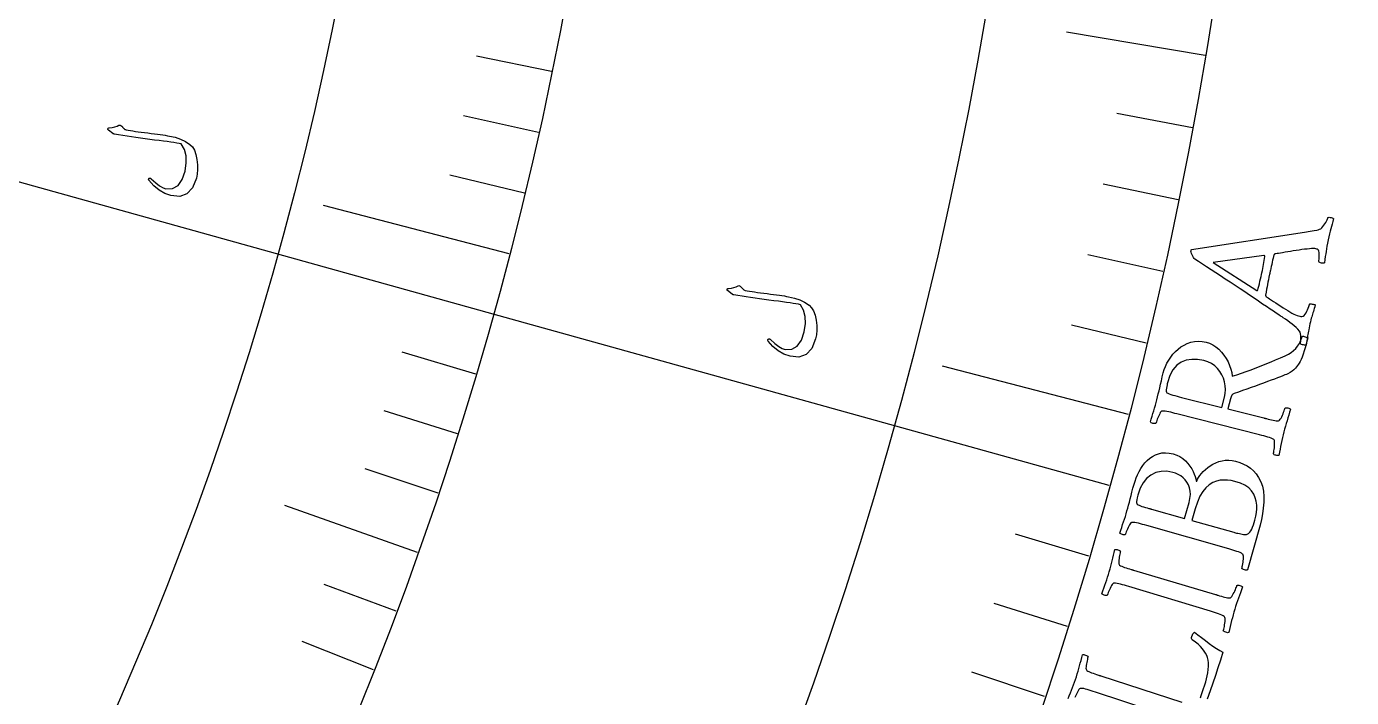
# Model space of a CAD drawing. Header units: millimetres. Extents: x -82 to 82, y -82 to 107.
# Drawn here: x 46.43 to 66.94, y -20.87 to -10.48 of the extents above; entities that cross this region are included whole.
import ezdxf

# ---------------------------------------------------------------- set-up
doc = ezdxf.new("R2010")
doc.units = ezdxf.units.MM
for name, color, linetype in [('ENGRAVE', 7, 'Continuous'), ('ENGRAVE_FINE', 8, 'Continuous'), ('TEXT', 5, 'Continuous')]:
    doc.layers.add(name, color=color, linetype=linetype)

msp = doc.modelspace()

# ---------------------------------------------------------------- linework, layer by layer
at = {"layer": 'ENGRAVE'}
for points in [[(64.6709, -10.9268), (62.5233, -10.5639)], [(53.649, -14.9294), (44.1114, -12.2753)], [(53.9001, -13.9957), (51.0254, -13.2492)], [(63.1866, -17.5835), (53.649, -14.9294)], [(63.4823, -16.4838), (60.6077, -15.7373)], [(52.4818, -18.6215), (50.4292, -17.8932)]]:
    msp.add_lwpolyline(points, dxfattribs=at)
for radius in [80.85, 80.85, 78.6844, 74.6625, 74.6625, 71.4862, 65.5875, 65.5875, 62.1225, 55.6875, 55.6875, 52.2225]:
    msp.add_circle((0, 0), radius, dxfattribs=at)
at = {"layer": 'ENGRAVE_FINE'}
for points in [[(54.555, -11.1735), (53.3912, -10.9351)], [(54.3532, -12.1174), (53.1936, -11.8589)], [(64.472, -12.0448), (63.3042, -11.8267)], [(54.1348, -13.0582), (52.98, -12.7797)], [(64.2537, -13.1599), (63.0899, -12.9215)], [(64.0159, -14.2716), (62.8564, -14.0131)], [(63.7588, -15.3797), (62.6039, -15.1011)], [(53.3815, -15.8591), (52.2427, -15.5208)], [(53.0978, -16.7846), (51.965, -16.4265)], [(52.7979, -17.7055), (51.6715, -17.3277)], [(62.8716, -18.6785), (61.7328, -18.3402)], [(52.1496, -19.5324), (51.0371, -19.1157)], [(62.5374, -19.7685), (61.4047, -19.4104)], [(51.8015, -20.4379), (50.6964, -20.0018)], [(62.1841, -20.8531), (61.0578, -20.4754)]]:
    msp.add_lwpolyline(points, dxfattribs=at)
at = {"layer": 'TEXT'}
for points in [[(47.6969, -12.0805), (47.6922, -12.076), (47.6892, -12.0711), (47.6881, -12.0656), (47.6887, -12.0597), (47.6912, -12.0542), (47.6955, -12.0501), (47.7016, -12.0474), (47.7095, -12.0461), (47.7551, -12.0401), (47.7953, -12.0315), (47.8301, -12.0203), (47.8596, -12.0066), (47.8699, -12.003), (47.8805, -12.0038), (47.8914, -12.0093), (47.9026, -12.0193), (47.9077, -12.0252), (47.9126, -12.0308), (47.9174, -12.0361), (47.922, -12.0412), (47.9264, -12.0459), (47.9303, -12.0503), (47.9338, -12.0544), (47.937, -12.0582), (47.9428, -12.0646), (47.9503, -12.07), (47.9595, -12.0745), (47.9704, -12.0779), (48.0022, -12.0837), (48.0369, -12.0894), (48.0746, -12.0953), (48.1154, -12.1011), (48.1591, -12.1071), (48.2057, -12.1134), (48.2553, -12.1199), (48.3078, -12.1267), (48.3603, -12.1327), (48.4097, -12.1387), (48.4558, -12.1447), (48.4986, -12.1507), (48.5383, -12.1566), (48.5751, -12.1624), (48.6089, -12.1681), (48.6398, -12.1736), (48.7302, -12.1937), (48.8134, -12.2223), (48.8894, -12.2595), (48.9582, -12.3054), (48.996, -12.3428), (49.0267, -12.3937), (49.0504, -12.4581), (49.0669, -12.536), (49.076, -12.6183), (49.0778, -12.694), (49.0723, -12.7629), (49.0595, -12.8252), (48.9982, -12.9733), (48.9116, -13.0679), (48.8001, -13.1089), (48.6638, -13.0964), (48.5689, -13.0624), (48.4807, -13.0115), (48.3992, -12.9437), (48.3243, -12.8591), (48.3202, -12.8531), (48.3182, -12.8474), (48.3183, -12.8421), (48.3205, -12.837), (48.3241, -12.832), (48.3281, -12.8285), (48.3323, -12.8265), (48.3369, -12.826), (48.3434, -12.8266), (48.3493, -12.8284), (48.3546, -12.8315), (48.3594, -12.8358), (48.4289, -12.8984), (48.4898, -12.9451), (48.5422, -12.9758), (48.5861, -12.9906), (48.6903, -12.9861), (48.7748, -12.9388), (48.8395, -12.8486), (48.8841, -12.7155), (48.9025, -12.5898), (48.8986, -12.478), (48.8724, -12.3803), (48.824, -12.2967), (48.7921, -12.2901), (48.7546, -12.2833), (48.7116, -12.2761), (48.663, -12.2686), (48.6087, -12.2608), (48.5485, -12.2529), (48.4825, -12.2448), (48.4107, -12.2365), (48.3368, -12.2271), (48.2642, -12.2176), (48.1928, -12.2078), (48.1226, -12.1979), (48.0538, -12.1876), (47.9862, -12.177), (47.9199, -12.166), (47.855, -12.1546), (47.7918, -12.1461), (47.7849, -12.1439), (47.7786, -12.1413), (47.7729, -12.1381), (47.7678, -12.1343)], [(65.8775, -14.9872), (65.8732, -14.9843), (65.8603, -14.9756), (65.8387, -14.961), (65.8086, -14.9407), (65.771, -14.9154), (65.7272, -14.8861), (65.6772, -14.8527), (65.621, -14.8154), (65.56, -14.7749), (65.4958, -14.7318), (65.4282, -14.6862), (65.3573, -14.6381), (65.2842, -14.5887), (65.21, -14.5388), (65.1346, -14.4886), (65.058, -14.4379), (64.9817, -14.3877), (64.9069, -14.3384), (64.8338, -14.2902), (64.7622, -14.243), (64.6935, -14.1978), (64.6291, -14.1553), (64.5689, -14.1156), (64.5129, -14.0786), (64.5019, -14.068), (64.4908, -14.0536), (64.4798, -14.0354), (64.4687, -14.0135), (64.4594, -13.9913), (64.4533, -13.9725), (64.4506, -13.9569), (64.4513, -13.9447), (64.452, -13.9419), (64.4527, -13.9398), (64.4535, -13.9383), (64.4544, -13.9374), (64.4555, -13.9366), (64.457, -13.9352), (64.4587, -13.9333), (64.4607, -13.9309), (66.2072, -13.6616), (66.2934, -13.6475), (66.3578, -13.6366), (66.4006, -13.629), (66.4217, -13.6246), (66.4402, -13.6183), (66.4583, -13.6081), (66.4759, -13.5939), (66.4932, -13.5757), (66.5093, -13.5554), (66.5237, -13.5348), (66.5364, -13.5138), (66.5473, -13.4924), (66.5562, -13.4727), (66.563, -13.4569), (66.5675, -13.4449), (66.5699, -13.4367), (66.5797, -13.4332), (66.5914, -13.4321), (66.6048, -13.4334), (66.6199, -13.437), (66.6342, -13.4416), (66.6452, -13.4454), (66.653, -13.4486), (66.6574, -13.4511), (66.6455, -13.4948), (66.6342, -13.5361), (66.6235, -13.5751), (66.6135, -13.6117), (66.6037, -13.6491), (66.5938, -13.69), (66.5837, -13.7346), (66.5734, -13.7829), (66.5632, -13.8338), (66.5544, -13.8804), (66.5471, -13.9227), (66.5413, -13.9605), (66.5358, -13.9984), (66.5296, -14.0409), (66.5226, -14.0879), (66.5148, -14.1394), (66.5063, -14.1432), (66.4959, -14.1448), (66.4835, -14.1441), (66.4691, -14.1411), (66.4551, -14.1366), (66.4437, -14.1312), (66.4349, -14.125), (66.4287, -14.1179), (66.4315, -14.1017), (66.4336, -14.0814), (66.4353, -14.0569), (66.4364, -14.0282), (66.4363, -13.9996), (66.4341, -13.9755), (66.4301, -13.9559), (66.424, -13.9408), (66.4178, -13.9338), (66.409, -13.9279), (66.3974, -13.923), (66.3833, -13.9192), (66.3666, -13.9171), (66.3446, -13.9164), (66.3172, -13.9173), (66.2845, -13.9197), (66.2478, -13.9232), (66.2088, -13.9277), (66.1673, -13.9331), (66.1234, -13.9394), (66.0786, -13.9461), (66.0343, -13.953), (65.9907, -13.96), (65.9476, -13.967), (65.9067, -13.9738), (65.8696, -13.98), (65.8362, -13.9856), (65.8067, -13.9905), (65.7824, -13.9945), (65.7651, -13.9974), (65.7547, -13.9991), (65.7513, -13.9997), (65.7508, -14), (65.7494, -14.0009), (65.747, -14.0024), (65.7438, -14.0046), (65.7404, -14.0071), (65.7378, -14.0098), (65.736, -14.0126), (65.7349, -14.0156), (65.7283, -14.0398), (65.7216, -14.0668), (65.7146, -14.0966), (65.7074, -14.1292), (65.7002, -14.1626), (65.6932, -14.1948), (65.6865, -14.2259), (65.68, -14.2557), (65.6784, -14.2635), (65.6767, -14.2712), (65.675, -14.2789), (65.6733, -14.2866), (65.6717, -14.2941), (65.6701, -14.3013), (65.6687, -14.308), (65.6673, -14.3144), (65.6576, -14.3589), (65.6489, -14.4001), (65.6412, -14.4378), (65.6343, -14.472), (65.6277, -14.507), (65.6207, -14.5466), (65.6131, -14.5911), (65.6051, -14.6402), (65.605, -14.642), (65.6054, -14.6444), (65.6063, -14.6472), (65.6077, -14.6505), (65.6091, -14.6537), (65.6101, -14.6559), (65.6108, -14.6573), (65.611, -14.6577), (65.6145, -14.66), (65.6251, -14.667), (65.6428, -14.6785), (65.6676, -14.6947), (65.6972, -14.7141), (65.7295, -14.7353), (65.7644, -14.7583), (65.8019, -14.7832), (65.8402, -14.8083), (65.8773, -14.8322), (65.9133, -14.8549), (65.9481, -14.8763), (65.9824, -14.8973), (66.014, -14.9152), (66.0432, -14.9298), (66.0698, -14.9412), (66.094, -14.9503), (66.1156, -14.9577), (66.1348, -14.9636), (66.1515, -14.9679), (66.1683, -14.9685), (66.1847, -14.9627), (66.2008, -14.9505), (66.2164, -14.9319), (66.2311, -14.9096), (66.2441, -14.8866), (66.2554, -14.8628), (66.2651, -14.8382), (66.273, -14.8155), (66.279, -14.7976), (66.2832, -14.7843), (66.2855, -14.7757), (66.2909, -14.7739), (66.2995, -14.7731), (66.3113, -14.7735), (66.3262, -14.775), (66.3416, -14.7774), (66.3546, -14.7805), (66.3652, -14.7843), (66.3735, -14.7888), (66.3655, -14.817), (66.3581, -14.843), (66.3511, -14.867), (66.3446, -14.8887), (66.3383, -14.9094), (66.3321, -14.9301), (66.3258, -14.9508), (66.3195, -14.9715), (66.313, -14.9939), (66.3062, -15.0196), (66.2989, -15.0488), (66.2913, -15.0814), (66.284, -15.1143), (66.2777, -15.1446), (66.2724, -15.1723), (66.2681, -15.1973), (66.2643, -15.221), (66.2605, -15.2447), (66.2566, -15.2684), (66.2528, -15.2921), (66.2486, -15.3174), (66.2436, -15.3458), (66.238, -15.3772), (66.2316, -15.4118), (66.2262, -15.4135), (66.2177, -15.4135), (66.2062, -15.4121), (66.1915, -15.4091), (66.1765, -15.4052), (66.1638, -15.401), (66.1533, -15.3965), (66.1452, -15.3917), (66.1481, -15.3751), (66.1505, -15.3532), (66.1522, -15.3261), (66.1533, -15.2937), (66.1524, -15.2613), (66.148, -15.234), (66.1402, -15.2118), (66.129, -15.1948), (66.1039, -15.1655), (66.0767, -15.1375), (66.0474, -15.1109), (66.0159, -15.0856), (65.9828, -15.061), (65.9488, -15.0364), (65.9137, -15.0119), (65.8775, -14.9872)], [(64.7934, -14.1303), (65.4695, -14.5648), (65.4699, -14.5647), (65.4711, -14.5647), (65.4731, -14.5647), (65.476, -14.5646), (65.4789, -14.5643), (65.481, -14.5637), (65.4825, -14.5627), (65.4832, -14.5614), (65.4914, -14.531), (65.5001, -14.4977), (65.5093, -14.4615), (65.5188, -14.4224), (65.528, -14.3837), (65.5361, -14.3491), (65.5431, -14.3185), (65.549, -14.2918), (65.5564, -14.2572), (65.5629, -14.2243), (65.5687, -14.193), (65.5737, -14.1633), (65.5784, -14.1338), (65.5834, -14.103), (65.5887, -14.0707), (65.5943, -14.0372), (65.5944, -14.0343), (65.5934, -14.0318), (65.5914, -14.0296), (65.5882, -14.0278), (65.585, -14.0264), (65.5827, -14.0254), (65.5813, -14.0248), (65.5808, -14.0246)], [(57.2795, -14.5677), (57.2748, -14.5632), (57.2719, -14.5582), (57.2707, -14.5527), (57.2714, -14.5467), (57.2739, -14.5412), (57.2782, -14.5371), (57.2843, -14.5344), (57.2922, -14.5331), (57.3378, -14.5271), (57.378, -14.5185), (57.4129, -14.5073), (57.4424, -14.4936), (57.4527, -14.49), (57.4633, -14.4908), (57.4742, -14.4963), (57.4853, -14.5063), (57.4905, -14.5123), (57.4954, -14.5179), (57.5002, -14.5232), (57.5048, -14.5283), (57.5091, -14.5331), (57.513, -14.5375), (57.5166, -14.5416), (57.5197, -14.5453), (57.5255, -14.5518), (57.533, -14.5572), (57.5422, -14.5617), (57.5531, -14.5652), (57.5848, -14.5709), (57.6196, -14.5768), (57.6573, -14.5826), (57.698, -14.5885), (57.7417, -14.5946), (57.7883, -14.6009), (57.8379, -14.6075), (57.8904, -14.6143), (57.943, -14.6203), (57.9923, -14.6264), (58.0384, -14.6325), (58.0812, -14.6385), (58.1209, -14.6445), (58.1577, -14.6504), (58.1915, -14.6561), (58.2224, -14.6616), (58.3127, -14.6819), (58.3959, -14.7106), (58.4718, -14.7479), (58.5406, -14.7939), (58.5783, -14.8313), (58.609, -14.8821), (58.6327, -14.9465), (58.6492, -15.0244), (58.6582, -15.1066), (58.66, -15.1822), (58.6545, -15.251), (58.6418, -15.3132), (58.5806, -15.4611), (58.4941, -15.5556), (58.3827, -15.5967), (58.2464, -15.5844), (58.1515, -15.5506), (58.0632, -15.4997), (57.9816, -15.432), (57.9066, -15.3475), (57.9025, -15.3415), (57.9005, -15.3358), (57.9006, -15.3305), (57.9028, -15.3254), (57.9064, -15.3204), (57.9104, -15.3168), (57.9146, -15.3148), (57.9192, -15.3144), (57.9257, -15.3149), (57.9316, -15.3167), (57.9369, -15.3198), (57.9417, -15.3242), (58.0112, -15.3867), (58.0722, -15.4333), (58.1247, -15.464), (58.1686, -15.4787), (58.2728, -15.4741), (58.3572, -15.4268), (58.4218, -15.3366), (58.4663, -15.2036), (58.4848, -15.078), (58.4809, -14.9663), (58.4547, -14.8686), (58.4064, -14.785), (58.3745, -14.7784), (58.337, -14.7715), (58.294, -14.7643), (58.2454, -14.7567), (58.1911, -14.7489), (58.131, -14.7409), (58.065, -14.7327), (57.9932, -14.7243), (57.9193, -14.7149), (57.8467, -14.7053), (57.7753, -14.6955), (57.7052, -14.6855), (57.6363, -14.6752), (57.5687, -14.6645), (57.5025, -14.6534), (57.4375, -14.642), (57.3743, -14.6334), (57.3674, -14.6313), (57.3611, -14.6286), (57.3554, -14.6254), (57.3504, -14.6217)], [(64.0218, -15.8393), (64.0362, -15.7898), (64.0551, -15.7406), (64.0783, -15.6917), (64.1059, -15.643), (64.1373, -15.5959), (64.1721, -15.5517), (64.2101, -15.5106), (64.2515, -15.4723), (64.2961, -15.4382), (64.3436, -15.4094), (64.3941, -15.3858), (64.4476, -15.3675), (64.5039, -15.3557), (64.5625, -15.3516), (64.6236, -15.3553), (64.6871, -15.3668), (64.7397, -15.3832), (64.7898, -15.4069), (64.8374, -15.4378), (64.8824, -15.476), (64.9241, -15.5196), (64.9617, -15.5667), (64.9952, -15.6173), (65.0245, -15.6714), (65.0489, -15.7271), (65.0677, -15.7825), (65.0808, -15.8376), (65.0882, -15.8924), (65.1626, -15.8688), (65.2341, -15.8452), (65.3028, -15.8217), (65.3685, -15.7982), (65.4328, -15.7743), (65.4971, -15.7495), (65.5614, -15.7238), (65.6257, -15.6973), (65.6917, -15.6694), (65.7611, -15.6399), (65.8339, -15.6086), (65.9102, -15.5755), (65.9585, -15.5519), (66.0017, -15.5256), (66.0398, -15.4966), (66.0728, -15.4649), (66.1019, -15.4284), (66.1281, -15.3849), (66.1514, -15.3343), (66.1718, -15.2767), (66.1805, -15.2734), (66.1914, -15.273), (66.2044, -15.2756), (66.2196, -15.2812), (66.2341, -15.2876), (66.2453, -15.2929), (66.2531, -15.2969), (66.2575, -15.2998), (66.2399, -15.3727), (66.2224, -15.4388), (66.205, -15.4982), (66.1877, -15.5509), (66.1709, -15.5966), (66.1551, -15.6355), (66.1403, -15.6674), (66.1266, -15.6923), (66.1155, -15.7077), (66.1019, -15.7258), (66.0859, -15.7466), (66.0674, -15.7701), (66.0451, -15.7941), (66.0176, -15.8164), (65.9851, -15.8371), (65.9475, -15.8562), (65.9295, -15.8637), (65.9049, -15.8738), (65.8736, -15.8863), (65.8356, -15.9013), (65.792, -15.9181), (65.744, -15.9364), (65.6916, -15.9559), (65.6348, -15.9768), (65.5747, -15.9987), (65.5127, -16.0213), (65.4486, -16.0446), (65.3825, -16.0685), (65.3158, -16.0923), (65.2498, -16.1155), (65.1846, -16.138), (65.1202, -16.1598), (65.1004, -16.1707), (65.0838, -16.1881), (65.0705, -16.212), (65.0605, -16.2424), (65.0214, -16.3982), (65.5803, -16.5392), (65.5849, -16.5403), (65.5895, -16.5415), (65.5941, -16.5427), (65.5987, -16.5438), (65.6033, -16.545), (65.6079, -16.5462), (65.6125, -16.5473), (65.6171, -16.5485), (65.6456, -16.5556), (65.6729, -16.5621), (65.6988, -16.5682), (65.7234, -16.5737), (65.7465, -16.5781), (65.7677, -16.5811), (65.787, -16.5826), (65.8045, -16.5826), (65.8133, -16.5791), (65.823, -16.5708), (65.8334, -16.5578), (65.8446, -16.5401), (65.8558, -16.5194), (65.8662, -16.4978), (65.8758, -16.4751), (65.8847, -16.4514), (65.8924, -16.4291), (65.8986, -16.4105), (65.9032, -16.3956), (65.9063, -16.3845), (65.9146, -16.3821), (65.925, -16.3813), (65.9375, -16.3821), (65.952, -16.3843), (65.9662, -16.388), (65.9777, -16.3928), (65.9864, -16.3987), (65.9924, -16.4059), (65.9779, -16.4511), (65.9639, -16.4955), (65.9503, -16.5389), (65.937, -16.5814), (65.9242, -16.6238), (65.9118, -16.6669), (65.8998, -16.7107), (65.8882, -16.7552), (65.8774, -16.7988), (65.867, -16.8429), (65.8571, -16.8876), (65.8477, -16.9328), (65.8385, -16.9785), (65.8293, -17.0246), (65.8202, -17.0711), (65.8112, -17.1181), (65.8025, -17.1215), (65.792, -17.1226), (65.7797, -17.1213), (65.7655, -17.1177), (65.7516, -17.1128), (65.7403, -17.1075), (65.7316, -17.1018), (65.7254, -17.0957), (65.728, -17.0845), (65.7311, -17.0692), (65.7345, -17.0499), (65.7384, -17.0266), (65.742, -17.0015), (65.7444, -16.9766), (65.7457, -16.9522), (65.7459, -16.928), (65.7447, -16.9066), (65.7417, -16.8903), (65.737, -16.8791), (65.7306, -16.8731), (65.7123, -16.8625), (65.6909, -16.8526), (65.6665, -16.8433), (65.6391, -16.8348), (65.6095, -16.8265), (65.5788, -16.8181), (65.5468, -16.8096), (65.5137, -16.801), (64.2337, -16.4759), (64.2004, -16.4675), (64.168, -16.4595), (64.1366, -16.4519), (64.106, -16.4448), (64.0772, -16.4389), (64.0509, -16.4351), (64.0271, -16.4333), (64.0059, -16.4335), (63.9962, -16.4354), (63.9864, -16.4425), (63.9764, -16.4551), (63.9663, -16.473), (63.9563, -16.4939), (63.9468, -16.5153), (63.9378, -16.5372), (63.9292, -16.5596), (63.9216, -16.5806), (63.9156, -16.5981), (63.911, -16.6123), (63.9079, -16.623), (63.8995, -16.6251), (63.8892, -16.6257), (63.8767, -16.6248), (63.8622, -16.6223), (63.8481, -16.6185), (63.8367, -16.6137), (63.828, -16.6077), (63.8221, -16.6007), (63.8353, -16.5564), (63.8486, -16.5127), (63.8618, -16.4696), (63.8751, -16.4271), (63.8881, -16.385), (63.9004, -16.3429), (63.9121, -16.3008), (63.9231, -16.2587), (63.9342, -16.2142), (63.9453, -16.168), (63.9564, -16.12), (63.9675, -16.0701), (63.9792, -16.0177), (63.9922, -15.9617), (64.0064, -15.9023), (64.0218, -15.8393)], [(64.6485, -15.6499), (64.5528, -15.6337), (64.4629, -15.6326), (64.3786, -15.6467), (64.3, -15.6759), (64.2299, -15.7233), (64.1713, -15.792), (64.124, -15.8819), (64.088, -15.9932), (64.0843, -16.0086), (64.0802, -16.0276), (64.0755, -16.0504), (64.0703, -16.0768), (64.0667, -16.1024), (64.0669, -16.1227), (64.0709, -16.1378), (64.0786, -16.1477), (64.0935, -16.1571), (64.1135, -16.1665), (64.1386, -16.1757), (64.1689, -16.1848), (64.2018, -16.1938), (64.235, -16.2027), (64.2684, -16.2114), (64.3021, -16.22), (64.9293, -16.375), (64.9691, -16.2163), (64.98, -16.1581), (64.9838, -16.0996), (64.9805, -16.0408), (64.9701, -15.9817), (64.9529, -15.9241), (64.929, -15.8701), (64.8986, -15.8195), (64.8615, -15.7725), (64.818, -15.7308), (64.7679, -15.6965), (64.7114, -15.6696), (64.6485, -15.6499)], [(63.5697, -17.566), (63.5848, -17.5167), (63.603, -17.4675), (63.6242, -17.4183), (63.6484, -17.369), (63.6756, -17.3214), (63.7055, -17.2769), (63.7382, -17.2356), (63.7737, -17.1974), (63.8123, -17.1634), (63.8542, -17.1346), (63.8993, -17.1111), (63.9477, -17.0929), (63.9996, -17.0814), (64.0549, -17.078), (64.1139, -17.0828), (64.1764, -17.0959), (64.2308, -17.1139), (64.2807, -17.1378), (64.3262, -17.1676), (64.3673, -17.2034), (64.4037, -17.2427), (64.4352, -17.2832), (64.462, -17.3249), (64.4839, -17.3677), (64.5013, -17.4093), (64.5149, -17.4472), (64.5245, -17.4814), (64.5302, -17.512), (64.5323, -17.5162), (64.535, -17.5182), (64.5384, -17.5179), (64.5424, -17.5153), (64.5535, -17.4878), (64.5691, -17.459), (64.5891, -17.429), (64.6135, -17.3978), (64.6419, -17.3664), (64.6739, -17.3362), (64.7095, -17.3072), (64.7486, -17.2792), (64.7907, -17.2539), (64.8351, -17.2326), (64.882, -17.2154), (64.9313, -17.2022), (64.9823, -17.1943), (65.0345, -17.1928), (65.0879, -17.1977), (65.1424, -17.209), (65.2048, -17.2285), (65.2635, -17.2529), (65.3183, -17.2823), (65.3694, -17.3167), (65.4164, -17.3574), (65.4588, -17.4058), (65.4967, -17.4619), (65.5301, -17.5257), (65.5555, -17.5949), (65.5719, -17.6707), (65.5792, -17.7533), (65.5775, -17.8425), (65.5691, -17.9344), (65.5568, -18.0248), (65.5404, -18.1136), (65.52, -18.201), (65.3239, -18.8927), (65.3151, -18.8958), (65.3046, -18.8966), (65.2923, -18.895), (65.2782, -18.8911), (65.2645, -18.8858), (65.2533, -18.8801), (65.2447, -18.8742), (65.2387, -18.868), (65.2416, -18.8568), (65.2451, -18.8416), (65.2491, -18.8224), (65.2536, -18.7993), (65.2578, -18.7742), (65.2609, -18.7495), (65.2629, -18.7251), (65.2637, -18.7009), (65.2631, -18.6795), (65.2606, -18.6631), (65.2562, -18.6518), (65.2499, -18.6456), (65.2319, -18.6345), (65.2108, -18.624), (65.1867, -18.6141), (65.1595, -18.6048), (65.1302, -18.5957), (65.0997, -18.5865), (65.068, -18.5771), (65.0351, -18.5676), (63.7652, -18.2051), (63.7321, -18.1957), (63.7, -18.1869), (63.6687, -18.1785), (63.6384, -18.1705), (63.6097, -18.1638), (63.5835, -18.1593), (63.5598, -18.1569), (63.5386, -18.1565), (63.5289, -18.1581), (63.5189, -18.165), (63.5086, -18.1773), (63.498, -18.195), (63.4874, -18.2156), (63.4773, -18.237), (63.4675, -18.2592), (63.4581, -18.282), (63.4498, -18.3034), (63.4431, -18.3213), (63.4381, -18.3355), (63.4346, -18.3463), (63.4263, -18.3482), (63.4159, -18.3485), (63.4035, -18.3472), (63.389, -18.3444), (63.375, -18.3402), (63.3637, -18.335), (63.3552, -18.3288), (63.3495, -18.3216), (63.3639, -18.2776), (63.3784, -18.234), (63.393, -18.1909), (63.4076, -18.1481), (63.4219, -18.1057), (63.4355, -18.0634), (63.4484, -18.0214), (63.4606, -17.9795), (63.4728, -17.9355), (63.4851, -17.8898), (63.4974, -17.8426), (63.5096, -17.7937), (63.5226, -17.7423), (63.5369, -17.6871), (63.5526, -17.6284), (63.5697, -17.566)], [(64.3526, -18.0952), (64.421, -17.8501), (64.4353, -17.7858), (64.4413, -17.7262), (64.4389, -17.6712), (64.4283, -17.6209), (64.4109, -17.5752), (64.3884, -17.534), (64.3607, -17.4973), (64.3279, -17.4652), (64.2916, -17.4376), (64.2535, -17.4146), (64.2134, -17.3962), (64.1716, -17.3823), (64.0757, -17.3647), (63.987, -17.3658), (63.9052, -17.3854), (63.8305, -17.4236), (63.7647, -17.4778), (63.7097, -17.5455), (63.6653, -17.6267), (63.6317, -17.7216), (63.6277, -17.7369), (63.623, -17.7558), (63.6177, -17.7784), (63.6118, -17.8046), (63.6076, -17.8301), (63.6072, -17.8505), (63.6107, -17.8657), (63.6182, -17.8757), (63.631, -17.8837), (63.6474, -17.8916), (63.6676, -17.8996), (63.6915, -17.9076), (63.7176, -17.9157), (63.7445, -17.9238), (63.7722, -17.9319), (63.8008, -17.94), (63.8067, -17.9417), (63.8122, -17.9432), (63.8174, -17.9447), (63.8221, -17.946), (63.8267, -17.9473), (63.8313, -17.9486), (63.8359, -17.9498), (63.8404, -17.9511)], [(64.4654, -18.1269), (65.1117, -18.3086), (65.1239, -18.3119), (65.1389, -18.3158), (65.1569, -18.3204), (65.1777, -18.3255), (65.1998, -18.3306), (65.2215, -18.3349), (65.2428, -18.3385), (65.2637, -18.3414), (65.2827, -18.3432), (65.2984, -18.3437), (65.3108, -18.3429), (65.3199, -18.3406), (65.3416, -18.3268), (65.3609, -18.3087), (65.3776, -18.2864), (65.3918, -18.2598), (65.4046, -18.2295), (65.417, -18.196), (65.429, -18.1593), (65.4407, -18.1194), (65.4543, -18.0622), (65.4634, -18.0045), (65.4681, -17.9461), (65.4685, -17.8872), (65.462, -17.8292), (65.4465, -17.7734), (65.4219, -17.7201), (65.3883, -17.669), (65.3436, -17.6223), (65.2858, -17.5821), (65.2151, -17.5483), (65.1314, -17.5208), (65.0746, -17.5084), (65.0173, -17.5016), (64.9595, -17.5003), (64.9012, -17.5047), (64.8436, -17.5172), (64.7878, -17.5406), (64.7337, -17.5749), (64.6813, -17.6199), (64.6324, -17.6782), (64.5884, -17.7524), (64.5495, -17.8423), (64.5154, -17.9481)], [(63.1866, -18.9197), (63.1991, -18.8769), (63.2109, -18.8344), (63.2219, -18.7923), (63.2321, -18.7506), (63.2421, -18.7086), (63.2526, -18.6658), (63.2636, -18.6221), (63.2749, -18.5775), (63.2836, -18.5745), (63.2941, -18.5738), (63.3064, -18.5755), (63.3205, -18.5795), (63.3342, -18.5849), (63.3454, -18.5905), (63.354, -18.5963), (63.36, -18.6024), (63.3571, -18.6133), (63.3537, -18.6281), (63.3498, -18.6467), (63.3453, -18.6693), (63.3409, -18.6935), (63.3374, -18.7171), (63.3346, -18.7401), (63.3326, -18.7626), (63.3322, -18.7827), (63.3343, -18.7987), (63.3388, -18.8106), (63.3458, -18.8183), (63.3609, -18.8271), (63.3786, -18.8357), (63.3988, -18.8441), (63.4216, -18.8522), (63.4463, -18.8602), (63.4721, -18.8684), (63.4992, -18.8768), (63.5274, -18.8853), (63.532, -18.8866), (63.5365, -18.888), (63.5411, -18.8893), (63.5456, -18.8907), (63.5502, -18.892), (63.5547, -18.8934), (63.5593, -18.8947), (63.5638, -18.8961), (64.8297, -19.2724), (64.8343, -19.2737), (64.8388, -19.2751), (64.8434, -19.2765), (64.8479, -19.2778), (64.8525, -19.2792), (64.857, -19.2805), (64.8616, -19.2819), (64.8661, -19.2832), (64.8943, -19.2915), (64.9213, -19.2992), (64.9469, -19.3063), (64.9713, -19.3128), (64.9942, -19.3183), (65.0152, -19.3221), (65.0345, -19.3244), (65.0519, -19.3251), (65.0609, -19.322), (65.0709, -19.3141), (65.0818, -19.3016), (65.0937, -19.2843), (65.1058, -19.2642), (65.1171, -19.243), (65.1277, -19.2208), (65.1376, -19.1975), (65.1462, -19.1755), (65.1531, -19.1572), (65.1584, -19.1425), (65.1619, -19.1315), (65.1704, -19.1295), (65.1808, -19.1291), (65.1932, -19.1304), (65.2076, -19.1332), (65.2216, -19.1375), (65.2329, -19.1427), (65.2413, -19.1491), (65.247, -19.1565), (65.2307, -19.2011), (65.2148, -19.2448), (65.1994, -19.2876), (65.1844, -19.3295), (65.1698, -19.3713), (65.1556, -19.4139), (65.1418, -19.4571), (65.1283, -19.5011), (65.1157, -19.5442), (65.1035, -19.5879), (65.0917, -19.6321), (65.0804, -19.6769), (65.0693, -19.7221), (65.0582, -19.7678), (65.0472, -19.8139), (65.0362, -19.8604), (65.0274, -19.8635), (65.0169, -19.8641), (65.0046, -19.8624), (64.9905, -19.8582), (64.9769, -19.8526), (64.9658, -19.8469), (64.9573, -19.8408), (64.9514, -19.8345), (64.9545, -19.8234), (64.9582, -19.8082), (64.9624, -19.7891), (64.9673, -19.766), (64.9719, -19.741), (64.9754, -19.7163), (64.9777, -19.6919), (64.9789, -19.6678), (64.9786, -19.6464), (64.9763, -19.63), (64.9721, -19.6186), (64.9659, -19.6123), (64.948, -19.6009), (64.9271, -19.5901), (64.9031, -19.5799), (64.8761, -19.5702), (64.8469, -19.5606), (64.8165, -19.551), (64.785, -19.5411), (64.7522, -19.5312), (63.4879, -19.1498), (63.455, -19.14), (63.4229, -19.1306), (63.3918, -19.1217), (63.3616, -19.1133), (63.333, -19.1062), (63.3069, -19.1013), (63.2833, -19.0985), (63.262, -19.0979), (63.2523, -19.0993), (63.2422, -19.1061), (63.2317, -19.1182), (63.2208, -19.1357), (63.21, -19.1562), (63.1995, -19.1775), (63.1894, -19.1994), (63.1797, -19.2221), (63.1711, -19.2434), (63.1641, -19.2612), (63.1588, -19.2754), (63.1553, -19.286), (63.1469, -19.2878), (63.1365, -19.288), (63.1241, -19.2865), (63.1097, -19.2835), (63.0957, -19.2791), (63.0845, -19.2738), (63.0761, -19.2674), (63.0705, -19.2601), (63.0856, -19.2164), (63.1007, -19.173), (63.1159, -19.1301), (63.1312, -19.0875), (63.1461, -19.0453), (63.1603, -19.0033), (63.1738, -18.9614), (63.1866, -18.9197)]]:
    msp.add_lwpolyline(points, close=True, dxfattribs=at)
for points in [[(64.5972, -20.8732), (64.6102, -20.8358), (64.6247, -20.7919), (64.6782, -20.6249), (64.6908, -20.5809), (64.7017, -20.534), (64.7107, -20.4843), (64.7179, -20.4317), (64.7219, -20.3798), (64.7214, -20.3321), (64.7165, -20.2887), (64.7071, -20.2496), (64.6939, -20.2159), (64.6767, -20.1821), (64.6554, -20.1481), (64.63, -20.1138), (64.5993, -20.0792), (64.5621, -20.044), (64.5185, -20.0084), (64.4684, -19.9722), (64.462, -19.9648), (64.459, -19.9543), (64.4594, -19.9408), (64.4633, -19.9242), (64.4722, -19.8995), (64.4819, -19.8801), (64.4925, -19.866), (64.5039, -19.857), (64.5587, -19.8977), (64.6151, -19.9399), (64.673, -19.9837), (64.7326, -20.029), (64.7911, -20.0723), (64.846, -20.1096), (64.8974, -20.1411), (64.9452, -20.1667), (64.9073, -20.2869), (64.8686, -20.4064), (64.829, -20.5252), (64.7886, -20.6433), (64.7468, -20.765), (64.7031, -20.8944)], [(62.5517, -20.8834), (62.568, -20.84), (62.5843, -20.7971), (62.6006, -20.7545), (62.6169, -20.7124), (62.6329, -20.6706), (62.6482, -20.6289), (62.6628, -20.5874), (62.6767, -20.5461), (62.6903, -20.5036), (62.7031, -20.4614), (62.7152, -20.4196), (62.7265, -20.3782), (62.7376, -20.3365), (62.7492, -20.2939), (62.7613, -20.2505), (62.7738, -20.2062), (62.7826, -20.2035), (62.7931, -20.2031), (62.8053, -20.2051), (62.8193, -20.2095), (62.8329, -20.2152), (62.8438, -20.221), (62.8523, -20.2271), (62.8582, -20.2334), (62.855, -20.2442), (62.8512, -20.2589), (62.8468, -20.2774), (62.8417, -20.2998), (62.8368, -20.3239), (62.8326, -20.3474), (62.8292, -20.3704), (62.8266, -20.3928), (62.8257, -20.4129), (62.8274, -20.4289), (62.8316, -20.4409), (62.8384, -20.4488), (62.8533, -20.4581), (62.8707, -20.4671), (62.8907, -20.476), (62.9133, -20.4846), (62.9378, -20.4933), (62.9634, -20.5022), (62.9902, -20.5112), (63.0182, -20.5204), (63.0227, -20.5219), (63.0273, -20.5234), (63.0318, -20.5249), (63.0363, -20.5263), (63.0408, -20.5278), (63.0453, -20.5293), (63.0498, -20.5307), (63.0544, -20.5322), (64.3101, -20.9411)], [(64.2259, -21.1978), (62.9719, -20.7839), (62.9392, -20.7732), (62.9075, -20.763), (62.8766, -20.7533), (62.8466, -20.7442), (62.8182, -20.7363), (62.7922, -20.7307), (62.7686, -20.7273), (62.7475, -20.7261), (62.7377, -20.7273), (62.7274, -20.7338), (62.7166, -20.7457), (62.7053, -20.7629), (62.6939, -20.7831), (62.6829, -20.8041), (62.6722, -20.8258), (62.6619, -20.8482), (62.6527, -20.8693)]]:
    msp.add_lwpolyline(points, dxfattribs=at)

doc.saveas('drawing.dxf')
